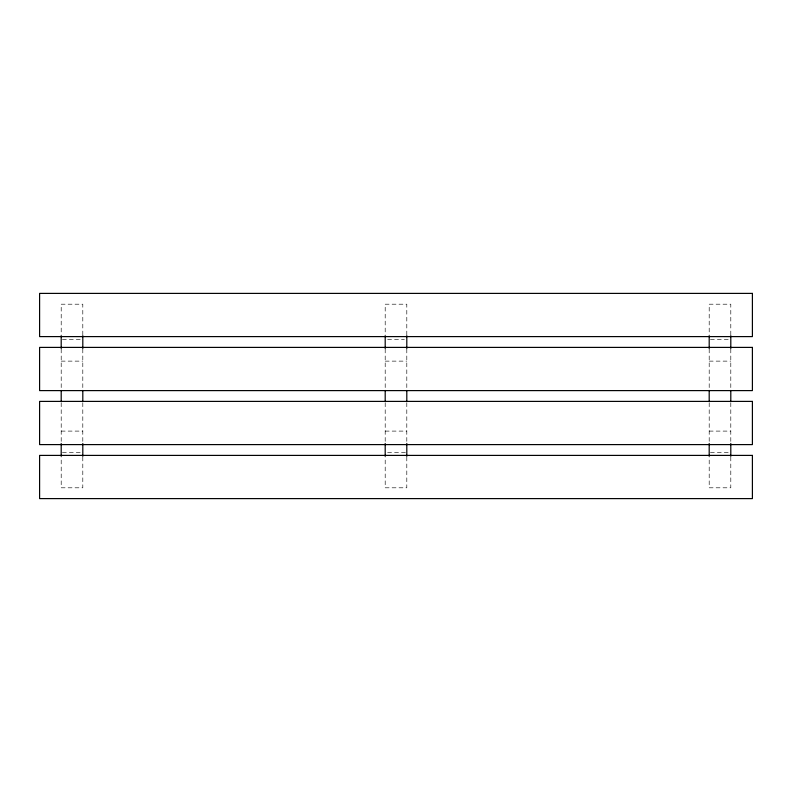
<?xml version="1.0" encoding="UTF-8"?>
<svg xmlns="http://www.w3.org/2000/svg" width="792" height="792" viewBox="0 0 792 792"><rect width="100%" height="100%" fill="white"/><g stroke="black" fill="none" stroke-linecap="round" stroke-linejoin="round"><path stroke-width="0.59" stroke-dasharray="3.96 2.97" d="M62.4 339.303L82.804 339.303M387.605 339.303L404.395 339.303M710.404 339.303L730.798 339.303M61.202 361.122L82.804 361.122M385.199 361.122L406.801 361.122M709.196 361.122L730.798 361.122M61.202 431.095L82.804 431.095M385.199 431.095L406.801 431.095M709.196 431.095L730.798 431.095M62.4 452.697L82.804 452.697M387.605 452.697L406.801 452.697M710.404 452.697L730.798 452.697M730.798 335.006L730.798 304.197L709.196 304.197L709.196 335.006M730.798 348.995L730.798 389.357M730.798 402.781L730.798 443.104M730.798 456.994L730.798 487.803L709.196 487.803L709.196 456.994M709.196 348.995L709.196 389.357M709.196 402.781L709.196 443.104M406.801 335.006L406.801 304.197L385.199 304.197L385.199 335.006M406.801 348.995L406.801 389.357M406.801 402.781L406.801 443.104M406.801 456.994L406.801 487.803L385.199 487.803L385.199 456.994M385.199 348.995L385.199 389.357M385.199 402.781L385.199 443.104M82.804 335.006L82.804 304.197L61.202 304.197L61.202 335.006M82.804 348.995L82.804 389.357M82.804 402.781L82.804 443.104M82.804 456.994L82.804 487.803L61.202 487.803L61.202 456.994M61.202 348.995L61.202 389.357M61.202 402.781L61.202 443.104"/><path stroke-width="1.19" d="M730.798 335.669L730.798 348.559M730.798 390.456L730.798 401.633M730.798 443.441L730.798 456.331M709.196 335.669L709.196 348.559M709.196 390.456L709.196 401.633M709.196 443.441L709.196 456.331M406.801 335.669L406.801 348.559M406.801 390.456L406.801 401.633M406.801 443.441L406.801 456.331M385.199 335.669L385.199 348.559M385.199 390.456L385.199 401.633M385.199 443.441L385.199 456.331M82.804 335.669L82.804 348.559M82.804 390.456L82.804 401.633M82.804 443.441L82.804 456.331M61.202 335.669L61.202 348.559M61.202 390.456L61.202 401.633M61.202 443.441L61.202 456.331M752.4 293.396L39.6 293.396L39.6 336.6L752.4 336.6L752.4 293.396M752.4 347.401L39.6 347.401L39.6 390.605L752.4 390.605L752.4 347.401M752.4 401.395L39.6 401.395L39.6 444.599L752.4 444.599L752.4 401.395M752.4 455.4L39.6 455.4L39.6 498.604L752.4 498.604L752.4 455.4"/></g></svg>
